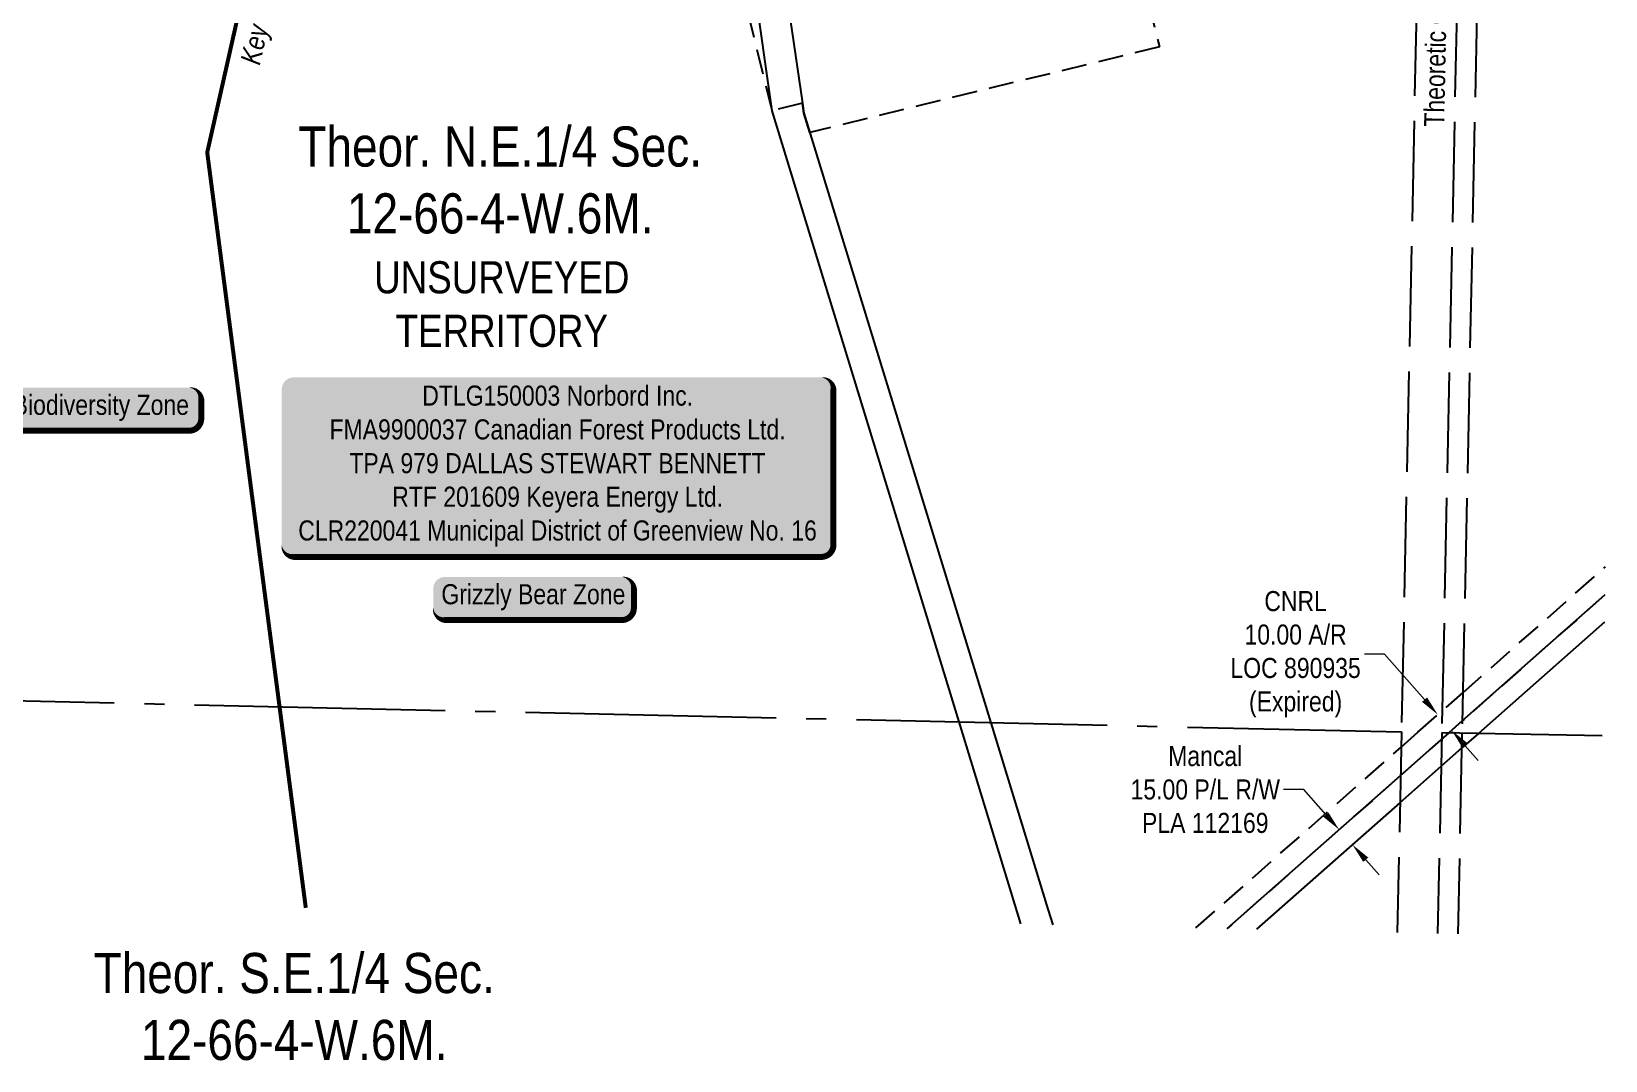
# Model space of a CAD drawing. Extents: x 404585 to 410512, y 6059634 to 6065450.
# Drawn here: x 405642 to 406426, y 6061980 to 6062493 of the extents above; entities that cross this region are included whole.
import ezdxf
from ezdxf.enums import TextEntityAlignment as Align

# ---------------------------------------------------------------- set-up
doc = ezdxf.new("R2010")
doc.units = 0
doc.header["$LTSCALE"] = 5
doc.header["$PDSIZE"] = 0.5
for name, pattern in [('DASHDOT2', [12.7, 6.35, -3.175, 0, -3.175]), ('foc-ACCESSROAD', [3.75, 2.5, -1.25]), ('foc-QUARTERLINE', [33, 25, -3, 2, -3]), ('foc-UNSURVEYED', [12.5, 10, -2.5])]:
    doc.linetypes.add(name, pattern=pattern)
doc.layers.get('Defpoints').update_dxf_attribs({"color": 9})
for name, color, linetype in [('AS-WILDLIFE', 131, 'DASHDOT2'), ('AS-WILDLIFE-BLOCK', 131, 'Continuous'), ('C-SYMBOL', 7, 'Continuous'), ('F-AR', 190, 'foc-ACCESSROAD'), ('F-RW', 190, 'Continuous'), ('F-WS', 190, 'foc-ACCESSROAD'), ('L-QSEC', 8, 'foc-QUARTERLINE'), ('L-ROAD-T', 7, 'Continuous'), ('L-SECLBL', 7, 'Continuous'), ('L-UNS-T', 3, 'Continuous'), ('L-USEC', 7, 'foc-UNSURVEYED')]:
    doc.layers.add(name, color=color, linetype=linetype)
doc.layers.add('F-AR-T', color=190, linetype='Continuous', lineweight=9)
doc.layers.add('F-RW-T', color=190, linetype='Continuous', lineweight=9)
doc.styles.add('175L', font='ARIALN.TTF', dxfattribs={"height": 20})
doc.styles.add('240', font='ARIALN.TTF', dxfattribs={"height": 30})
doc.styles.add('80', font='ARIALN.TTF', dxfattribs={"height": 10})
doc.styles.add('80CG', font='ARIALN.TTF', dxfattribs={"height": 10})
doc.styles.add('80L', font='ARIALN.TTF', dxfattribs={"height": 10})
doc.dimstyles.new('Compass 5 000', dxfattribs={"dimscale": 5, "dimtxt": 9, "dimasz": 2, "dimexe": 0.2, "dimexo": 0.0625, "dimgap": 0.5, "dimtad": 0, "dimtih": 1, "dimtoh": 1, "dimzin": 0, "dimdsep": 46, "dimtxsty": '80CG', "dimcen": 0.1, "dimse1": 1, "dimse2": 1, "dimclrd": 256, "dimclrt": 256, "dimaunit": 1, "dimadec": 4, "dimazin": 0, "dimtfac": 0.06, "dimtofl": 0, "dimtmove": 0, "dimatfit": 1, "dimfxl": 0.2, "dimtolj": 1, "dimtzin": 0, "dimlwd": -1, "dimarcsym": 0})

# ---------------------------------------------------------------- blocks, each defined once
blk = doc.blocks.new('*U373')
h = blk.add_hatch(color=255)
edge = h.paths.add_edge_path()
edge.add_line((-131.5, -45.5), (131.5, -45.5))
edge.add_arc((131.5, -39.5), 6, 270, 360)
edge.add_line((137.5, -39.5), (137.5, 38))
edge.add_arc((131.5, 38), 6, 0, 90)
edge.add_line((131.5, 44), (-131.5, 44))
edge.add_arc((-131.5, 38), 6, 90, 180)
edge.add_line((-137.5, 38), (-137.5, -39.5))
edge.add_arc((-131.5, -39.5), 6, 180, 270)
at = {"color": 44, "flags": 128}
blk.add_lwpolyline([(-131.5, -45.5, 3, 3, 0), (131.5, -45.5, 3, 3, 0.414214), (137.5, -39.5, 3, 3, 0), (137.5, 38, 3, 0, 0.414214), (131.5, 44, 0, 0, 0), (-131.5, 44, 0, 0, 0.414214), (-137.5, 38, 0, 0, 0), (-137.5, -39.5, 0, 3, 0.414214)], format="xyseb", close=True, dxfattribs=at)
at = {"color": 44, "style": '80'}
blk.add_attdef('ENTER_TEXT_001', (-35.99, -5), '', height=10, dxfattribs=at)
blk = doc.blocks.new('*U379')
h = blk.add_hatch(color=255)
edge = h.paths.add_edge_path()
edge.add_line((-86.5, -11.5), (86.5, -11.5))
edge.add_arc((86.5, -5.5), 6, 270, 360)
edge.add_line((92.5, -5.5), (92.5, 4))
edge.add_arc((86.5, 4), 6, 0, 90)
edge.add_line((86.5, 10), (-86.5, 10))
edge.add_arc((-86.5, 4), 6, 90, 180)
edge.add_line((-92.5, 4), (-92.5, -5.5))
edge.add_arc((-86.5, -5.5), 6, 180, 270)
at = {"color": 131, "flags": 128}
blk.add_lwpolyline([(-86.5, -11.5, 3, 3, 0), (86.5, -11.5, 3, 3, 0.414214), (92.5, -5.5, 3, 3, 0), (92.5, 4, 3, 0, 0.414214), (86.5, 10, 0, 0, 0), (-86.5, 10, 0, 0, 0.414214), (-92.5, 4, 0, 0, 0), (-92.5, -5.5, 0, 3, 0.414214)], format="xyseb", close=True, dxfattribs=at)
at = {"color": 131, "style": '80'}
blk.add_attdef('ENTER_TEXT_001', (-35.99, -5), '', height=10, dxfattribs=at)
blk = doc.blocks.new('*U380')
h = blk.add_hatch(color=255)
edge = h.paths.add_edge_path()
edge.add_line((-44, -11.5), (44, -11.5))
edge.add_arc((44, -5.5), 6, 270, 360)
edge.add_line((50, -5.5), (50, 4))
edge.add_arc((44, 4), 6, 0, 90)
edge.add_line((44, 10), (-44, 10))
edge.add_arc((-44, 4), 6, 90, 180)
edge.add_line((-50, 4), (-50, -5.5))
edge.add_arc((-44, -5.5), 6, 180, 270)
at = {"color": 131, "flags": 128}
blk.add_lwpolyline([(-44, -11.5, 3, 3, 0), (44, -11.5, 3, 3, 0.414214), (50, -5.5, 3, 3, 0), (50, 4, 3, 0, 0.414214), (44, 10, 0, 0, 0), (-44, 10, 0, 0, 0.414214), (-50, 4, 0, 0, 0), (-50, -5.5, 0, 3, 0.414214)], format="xyseb", close=True, dxfattribs=at)
at = {"color": 131, "style": '80'}
blk.add_attdef('ENTER_TEXT_001', (-35.99, -5), '', height=10, dxfattribs=at)
blk = doc.blocks.new('*D663')
at = {"layer": 'Defpoints', "color": 0, "transparency": 16777216}
for p in [(406342.82, 6062152.11), (406334.33, 6062144.62), (406341.2, 6062136.83)]:
    blk.add_point(p, dxfattribs=at)
at = {"layer": 'F-AR-T', "transparency": 16777216}
for p, q in [((406316.25, 6062182.23), (406306.25, 6062182.23)), ((406336.2, 6062159.61), (406316.25, 6062182.23)), ((406356.3, 6062136.81), (406362.92, 6062129.31))]:
    blk.add_line(p, q, dxfattribs=at)
for points in [[(406337.45, 6062160.71), (406334.95, 6062158.5), (406342.82, 6062152.11)], [(406357.55, 6062137.91), (406355.05, 6062135.71), (406349.69, 6062144.31)]]:
    blk.add_solid(points, dxfattribs=at)
at = {"layer": 'F-AR-T', "transparency": 16777216, "insert": (406271.92, 6062182.23), "char_height": 10, "attachment_point": 5, "style": '80CG'}
blk.add_mtext('\\A1;CNRL\\P10.00 A/R\\PLOC 890935\\P(Expired)', dxfattribs=at)
blk = doc.blocks.new('*D664')
at = {"layer": 'Defpoints', "color": 0, "transparency": 16777216}
for p in [(406293.64, 6062094.78), (406294.56, 6062095.6), (406301.19, 6062088.11)]:
    blk.add_point(p, dxfattribs=at)
at = {"layer": 'F-RW-T', "transparency": 16777216}
for p, q in [((406275.97, 6062114.76), (406265.97, 6062114.76)), ((406287.01, 6062102.27), (406275.97, 6062114.76)), ((406306.88, 6062079.79), (406313.51, 6062072.3))]:
    blk.add_line(p, q, dxfattribs=at)
for points in [[(406288.26, 6062103.38), (406285.76, 6062101.17), (406293.64, 6062094.78)], [(406308.13, 6062080.9), (406305.64, 6062078.69), (406300.26, 6062087.29)]]:
    blk.add_solid(points, dxfattribs=at)
at = {"layer": 'F-RW-T', "transparency": 16777216, "insert": (406226.89, 6062114.76), "char_height": 10, "attachment_point": 5, "style": '80CG'}
blk.add_mtext('\\A1;Mancal\\P15.00 P/L R/W\\PPLA 112169', dxfattribs=at)

msp = doc.modelspace()

# ---------------------------------------------------------------- linework, layer by layer
at = {"layer": 'AS-WILDLIFE', "const_width": 2.001, "flags": 128}
msp.add_lwpolyline([(405894.595, 6063166.473), (405729.413, 6062432.413), (405778.55, 6062055.783)], dxfattribs=at)
at = {"layer": 'F-AR'}
for points in [[(406222.264, 6062045.806), (406324.519, 6062135.972), (406332.903, 6062143.365), (406355.261, 6062163.08), (406426.4, 6062225.809)], [(406426.112, 6062211.888), (406354.969, 6062148.999), (406348.254, 6062143.062), (406324.226, 6062121.822), (406237.837, 6062045.456)]]:
    msp.add_lwpolyline(points, dxfattribs=at)
at = {"layer": 'F-RW'}
for points in [[(406135.007, 6062047.768), (406104.19, 6062148.471), (406010.954, 6062453.22), (405993.097, 6062579.375), (406015.304, 6062613.836), (406076.052, 6062628.704), (406079.618, 6062614.134), (406024.676, 6062600.686), (406008.731, 6062575.943), (406026.139, 6062457.048), (406026.865, 6062452.09), (406120.006, 6062148.116), (406148.487, 6062055.174), (406150.865, 6062047.412)], [(406237.844, 6062045.456), (406324.226, 6062121.822), (406348.253, 6062143.062), (406354.969, 6062148.999), (406426.112, 6062211.888)], [(406425.829, 6062198.235), (406363.075, 6062142.769), (406354.687, 6062135.357), (406323.943, 6062108.183), (406252.473, 6062045.127)]]:
    msp.add_lwpolyline(points, dxfattribs=at)
at = {"layer": 'F-WS'}
msp.add_lwpolyline([(406204.007, 6062485.08), (406029.832, 6062442.406), (406026.865, 6062452.09), (406026.139, 6062457.052), (406010.952, 6062453.279), (405970.526, 6062618.464), (406096.811, 6062649.371), (406159.967, 6062664.716), (406172.675, 6062612.975), (406176.315, 6062598.154), (406204.007, 6062485.08)], close=True, dxfattribs=at)
at = {"layer": 'L-QSEC'}
for p, q in [((405558.127, 6062160.763), (406324.675, 6062143.528)), ((406424.657, 6062141.526), (406344.788, 6062143.101))]:
    msp.add_line(p, q, dxfattribs=at)
at = {"layer": 'L-USEC'}
for p, q in [((406341.338, 6062948.016), (406324.675, 6062143.528)), ((406361.452, 6062947.619), (406344.788, 6062143.111)), ((406371.513, 6062947.42), (406354.849, 6062142.903)), ((406324.675, 6062143.528), (406322.605, 6062043.55)), ((406344.788, 6062143.111), (406342.716, 6062043.098)), ((406354.849, 6062142.903), (406352.777, 6062042.872))]:
    msp.add_line(p, q, dxfattribs=at)

# ---------------------------------------------------------------- block references
at = {"layer": 'AS-WILDLIFE-BLOCK'}
ref = msp.add_blockref('*U379', (405633.89, 6062305.208), dxfattribs=dict(at, xscale=1.000407846270768, yscale=1.000407846270768, zscale=1.000407846270768))
ref.add_attrib('ENTER_TEXT_001', 'Key Wildlife and Biodiversity Zone', (405547.081, 6062301.592), dxfattribs={"layer": '0', "color": 131, "height": 10.00408, "style": '80'})
at = {"layer": 'AS-WILDLIFE-BLOCK', "color": 0}
ref = msp.add_blockref('*U380', (405892.059, 6062210.802), dxfattribs=dict(at, xscale=1.000407846270768, yscale=1.000407846270768, zscale=1.000407846270768))
ref.add_attrib('ENTER_TEXT_001', 'Grizzly Bear Zone', (405846.129, 6062207.182), dxfattribs={"layer": '0', "color": 131, "height": 10.00408, "style": '80'})
at = {"layer": 'L-SECLBL'}
ref = msp.add_blockref('*U373', (405904.046, 6062276.278), dxfattribs=at)
ref.add_attrib('ENTER_TEXT_001', 'DTLG150003 Norbord Inc.', (405836.608, 6062306.197), dxfattribs={"layer": '0', "color": 44, "height": 10, "style": '80'})
ref.add_attrib('ENTER_TEXT_002', 'FMA9900037 Canadian Forest Products Ltd.', (405790.38, 6062289.353), dxfattribs={"layer": '0', "color": 44, "height": 10, "style": '80'})
ref.add_attrib('ENTER_TEXT_003', 'TPA 979 DALLAS STEWART BENNETT', (405800.254, 6062272.509), dxfattribs={"layer": '0', "color": 44, "height": 10, "style": '80'})
ref.add_attrib('ENTER_TEXT_004', 'RTF 201609 Keyera Energy Ltd.', (405821.628, 6062255.802), dxfattribs={"layer": '0', "color": 44, "height": 10, "style": '80'})
ref.add_attrib('ENTER_TEXT_005', 'CLR220041 Municipal District of Greenview No. 16', (405774.79, 6062238.958), dxfattribs={"layer": '0', "color": 44, "height": 10, "style": '80'})

# ---------------------------------------------------------------- texts
at = {"layer": 'AS-WILDLIFE', "insert": (405775.659, 6062580.683), "char_height": 10, "attachment_point": 5, "rotation": 77.317962, "style": '240'}
msp.add_mtext_dynamic_manual_height_columns('{\\fArial Narrow|b0|i1|c0|p34;Key Wildlife & Biodiversity Zone Boundary }', width=214.74529, gutter_width=45.018, heights=[0], dxfattribs=at)
at = {"layer": 'C-SYMBOL', "color": 3, "insert": (405772.77, 6062033.312), "char_height": 20, "width": 200.53792, "attachment_point": 2, "style": '175L', "bg_fill": 3, "box_fill_scale": 1, "bg_fill_color": 256, "bg_fill_transparency": 0}
msp.add_mtext('Theor. S.E.1/4 Sec. 12-66-4-W.6M.', dxfattribs=at)
at = {"layer": 'L-ROAD-T', "style": '80L'}
msp.add_text('Theoretic Government Road Allowance', height=10, rotation=88.813413, dxfattribs=at).set_placement((406343.011, 6062545.249), align=Align.MIDDLE_CENTER)

# ---------------------------------------------------------------- dimensions: what is measured, and where the dimension line sits
at = {"layer": 'F-AR-T'}
dim = msp.add_linear_dim(base=(406342.816, 6062152.107), p1=(406341.2, 6062136.827), p2=(406334.327, 6062144.621), angle=131.405127, text='CNRL\\P10.00 A/R\\PLOC 890935\\P(Expired)', dimstyle='Compass 5 000', dxfattribs=at)
dim.commit()
dim.dimension.update_dxf_attribs({"geometry": '*D663', "text_midpoint": (406271.917, 6062182.232), "dimtype": 161})
at = {"layer": 'F-RW-T'}
dim = msp.add_linear_dim(base=(406293.636, 6062094.781), p1=(406301.189, 6062088.108), p2=(406294.565, 6062095.602), angle=131.475932, text='Mancal\\P15.00 P/L R/W\\PPLA 112169', dimstyle='Compass 5 000', dxfattribs=at)
dim.commit()
dim.dimension.update_dxf_attribs({"geometry": '*D664', "text_midpoint": (406226.888, 6062114.762), "dimtype": 161})

# ---------------------------------------------------------------- next in the draw order: texts
at = {"layer": 'C-SYMBOL', "color": 3, "insert": (405875.451, 6062445.387), "char_height": 20, "width": 202.5886, "attachment_point": 2, "style": '175L', "bg_fill": 3, "box_fill_scale": 1, "bg_fill_color": 256, "bg_fill_transparency": 0}
msp.add_mtext('Theor. N.E.1/4 Sec. 12-66-4-W.6M.', dxfattribs=at)
at = {"layer": 'L-UNS-T', "color": 3, "insert": (405876.243, 6062356.733), "char_height": 16, "attachment_point": 5, "style": '80L', "bg_fill": 3, "box_fill_scale": 1, "bg_fill_color": 256, "bg_fill_transparency": 0}
msp.add_mtext_dynamic_manual_height_columns('UNSURVEYED TERRITORY', width=126.41375, gutter_width=47.5, heights=[0], dxfattribs=at)

doc.saveas('drawing.dxf')
